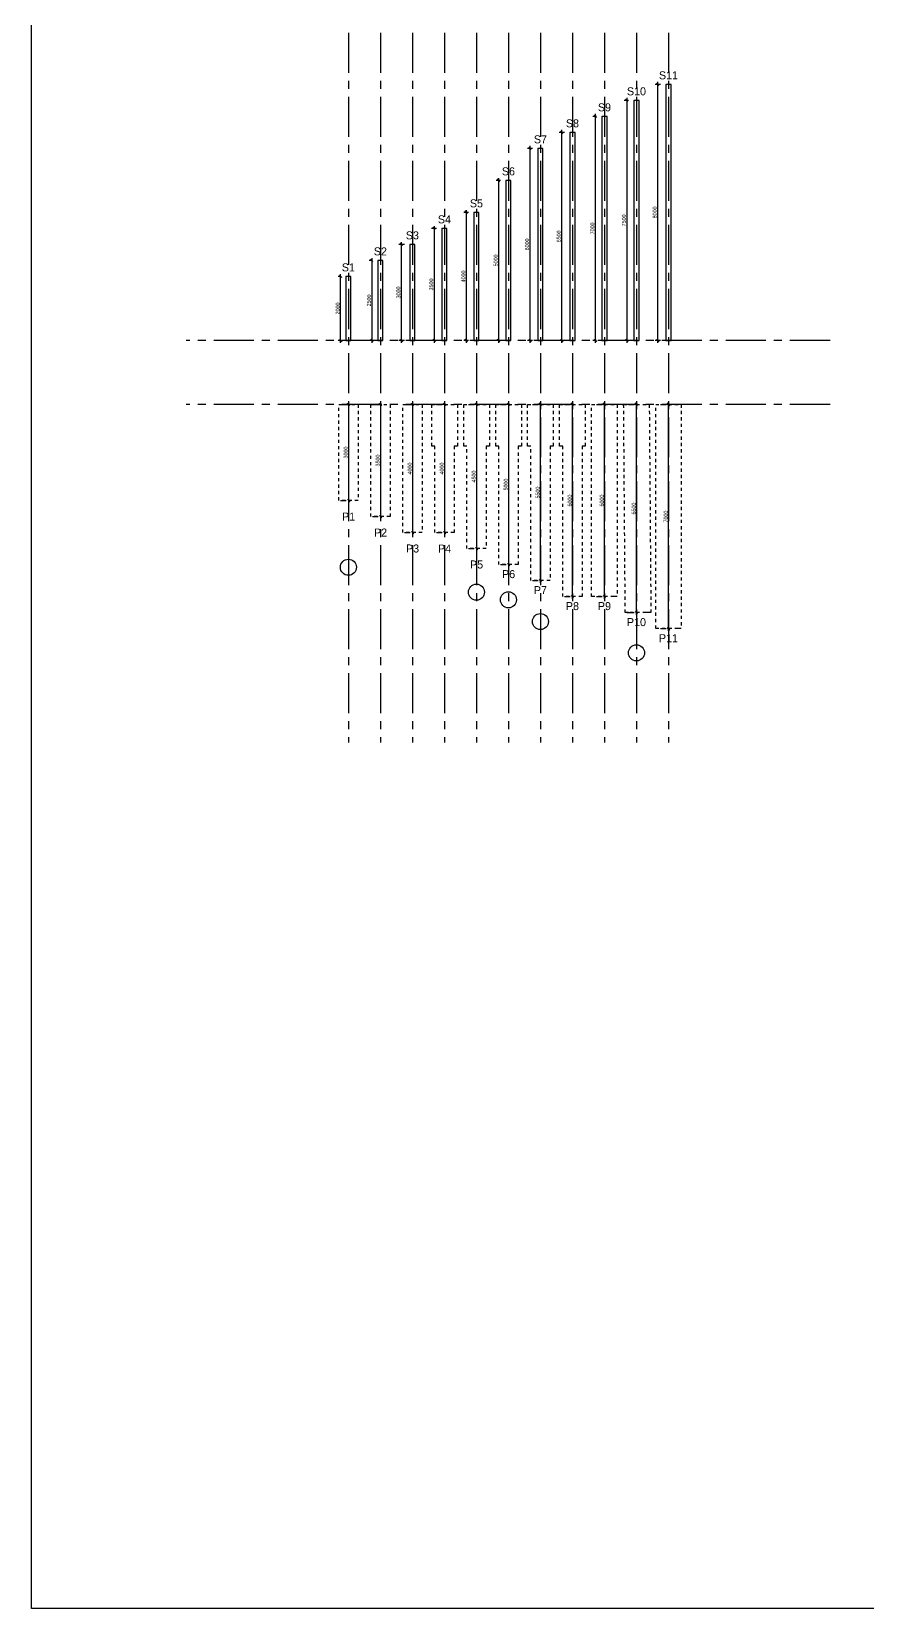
# Model space of a CAD drawing. Header units: metres. Extents: x -21 to 591, y -28 to 288.
# Drawn here: x 219.72 to 245.84, y 190.94 to 240.2 of the extents above; entities that cross this region are included whole.
import ezdxf

# ---------------------------------------------------------------- set-up
doc = ezdxf.new("R2010")
doc.units = ezdxf.units.M
doc.linetypes.add('CENTER', pattern=[2, 1.25, -0.25, 0.25, -0.25])
doc.linetypes.add('DASHED', pattern=[0.75, 0.5, -0.25])
for name, color, linetype in [('m_pale', 1, 'Continuous'), ('m_slupy', 7, 'Continuous'), ('m_wymiary', 1, 'Continuous'), ('m_zestwienie', 1, 'Continuous')]:
    doc.layers.add(name, color=color, linetype=linetype)
doc.styles.add('CDMSTYLE', font='CDMSIMPL', dxfattribs={"width": 0.8, "bigfont": 'CDMBIGPL'})
doc.dimstyles.new('CDM-ME50MM', dxfattribs={"dimscale": 0.05, "dimtxt": 2.5, "dimasz": 1.5, "dimexe": 1.5, "dimexo": 5, "dimgap": 0.5, "dimtad": 1, "dimdec": 0, "dimlfac": 1000, "dimrnd": 1, "dimzin": 9, "dimtxsty": 'CDMSTYLE', "dimblk": 'OBLIQUE', "dimcen": 2.5, "dimdle": 1.5, "dimclrd": 9, "dimclre": 9, "dimadec": 1, "dimazin": 2, "dimtfac": 1, "dimtdec": 1, "dimtix": 1, "dimtmove": 2, "dimatfit": 3, "dimldrblk": 'DOT', "dimfxl": 1, "dimtvp": 1, "dimtolj": 1, "dimtzin": 0, "dimlwd": 25, "dimlwe": 25, "dimarcsym": 0})

# ---------------------------------------------------------------- blocks, each defined once
blk = doc.blocks.new('P1')
at = {"layer": 'm_pale', "color": 1, "linetype": 'DASHED', "ltscale": 0.005}
blk.add_lwpolyline([(-0.3, 0), (0.3, 0), (0.3, -3), (-0.3, -3)], close=True, dxfattribs=at)
at = {"layer": 'm_pale', "insert": (0, -3.5), "char_height": 0.25, "width": 0.54093, "attachment_point": 5}
blk.add_mtext('P1', dxfattribs=at)
blk = doc.blocks.new('P2')
at = {"layer": 'm_pale', "color": 1, "linetype": 'DASHED', "ltscale": 0.005}
blk.add_lwpolyline([(-0.3, 0), (0.3, 0), (0.3, -3.5), (-0.3, -3.5)], close=True, dxfattribs=at)
at = {"layer": 'm_pale', "insert": (0, -4), "char_height": 0.25, "width": 0.54093, "attachment_point": 5}
blk.add_mtext('P2', dxfattribs=at)
blk = doc.blocks.new('P3')
at = {"layer": 'm_pale', "color": 1, "linetype": 'DASHED', "ltscale": 0.005}
blk.add_lwpolyline([(-0.3, 0), (0.3, 0), (0.3, -4), (-0.3, -4)], close=True, dxfattribs=at)
at = {"layer": 'm_pale', "insert": (0, -4.5), "char_height": 0.25, "width": 0.54093, "attachment_point": 5}
blk.add_mtext('P3', dxfattribs=at)
blk = doc.blocks.new('P4')
at = {"layer": 'm_pale', "color": 1, "linetype": 'DASHED', "ltscale": 0.005}
blk.add_lwpolyline([(0.4, -1.3), (0.3, -1.3), (0.3, -4), (-0.3, -4), (-0.3, -1.3), (-0.4, -1.3), (-0.4, 0), (0.4, 0)], close=True, dxfattribs=at)
at = {"layer": 'm_pale', "insert": (0, -4.5), "char_height": 0.25, "width": 0.54093, "attachment_point": 5}
blk.add_mtext('P4', dxfattribs=at)
blk = doc.blocks.new('P5')
at = {"layer": 'm_pale', "color": 1, "linetype": 'DASHED', "ltscale": 0.005}
blk.add_lwpolyline([(0.4, -1.3), (0.3, -1.3), (0.3, -4.5), (-0.3, -4.5), (-0.3, -1.3), (-0.4, -1.3), (-0.4, 0), (0.4, 0)], close=True, dxfattribs=at)
at = {"layer": 'm_pale', "insert": (0, -5), "char_height": 0.25, "width": 0.54093, "attachment_point": 5}
blk.add_mtext('P5', dxfattribs=at)
blk = doc.blocks.new('P6')
at = {"layer": 'm_pale', "color": 1, "linetype": 'DASHED', "ltscale": 0.005}
blk.add_lwpolyline([(0.4, -1.3), (0.3, -1.3), (0.3, -5), (-0.3, -5), (-0.3, -1.3), (-0.4, -1.3), (-0.4, 0), (0.4, 0)], close=True, dxfattribs=at)
at = {"layer": 'm_pale', "insert": (0, -5.3), "char_height": 0.25, "width": 0.54093, "attachment_point": 5}
blk.add_mtext('P6', dxfattribs=at)
blk = doc.blocks.new('_OBLIQUE')
at = {"color": 0, "linetype": 'ByBlock'}
blk.add_line((-0.5, -0.5), (0.5, 0.5), dxfattribs=at)
blk = doc.blocks.new('*D195')
at = {"color": 9, "linetype": 'Continuous', "lineweight": 25, "transparency": 16777216}
for p, q in [((229.625, 228.626), (229.625, 225.476)), ((229.375, 228.551), (229.55, 228.551)), ((229.375, 225.551), (229.55, 225.551))]:
    blk.add_line(p, q, dxfattribs=at)
at = {"layer": 'Defpoints', "color": 0, "linetype": 'Continuous', "lineweight": 25, "transparency": 16777216}
for p in [(229.625, 228.551), (229.625, 225.551), (229.625, 225.551)]:
    blk.add_point(p, dxfattribs=at)
at = {"color": 9, "linetype": 'Continuous', "lineweight": 25, "transparency": 16777216, "xscale": 0.07500000000000001, "yscale": 0.07500000000000001, "zscale": 0.07500000000000001}
for p, rotation in [((229.625, 228.551), 90), ((229.625, 225.551), 270)]:
    blk.add_blockref('_OBLIQUE', p, dxfattribs=dict(at, rotation=rotation))
at = {"color": 0, "linetype": 'Continuous', "lineweight": 25, "transparency": 16777216, "insert": (229.538, 227.051), "char_height": 0.125, "attachment_point": 5, "rotation": 90, "style": 'CDMSTYLE'}
blk.add_mtext('\\A1;3000', dxfattribs=at)
blk = doc.blocks.new('_DOT')
at = {"color": 0, "linetype": 'ByBlock'}
blk.add_line((-0.5, 0), (-1, 0), dxfattribs=at)
at = {"color": 0, "linetype": 'ByBlock', "const_width": 0.5}
blk.add_lwpolyline([(-0.25, 0, 1), (0.25, 0, 1)], format="xyb", close=True, dxfattribs=at)
blk = doc.blocks.new('*D196')
at = {"color": 9, "linetype": 'Continuous', "lineweight": 25, "transparency": 16777216}
for p, q in [((230.625, 228.626), (230.625, 224.976)), ((230.375, 228.551), (230.55, 228.551)), ((230.375, 225.051), (230.55, 225.051))]:
    blk.add_line(p, q, dxfattribs=at)
at = {"layer": 'Defpoints', "color": 0, "linetype": 'Continuous', "lineweight": 25, "transparency": 16777216}
for p in [(230.625, 228.551), (230.625, 225.051), (230.625, 225.051)]:
    blk.add_point(p, dxfattribs=at)
at = {"color": 9, "linetype": 'Continuous', "lineweight": 25, "transparency": 16777216, "xscale": 0.07500000000000001, "yscale": 0.07500000000000001, "zscale": 0.07500000000000001}
for p, rotation in [((230.625, 228.551), 90), ((230.625, 225.051), 270)]:
    blk.add_blockref('_OBLIQUE', p, dxfattribs=dict(at, rotation=rotation))
at = {"color": 0, "linetype": 'Continuous', "lineweight": 25, "transparency": 16777216, "insert": (230.538, 226.801), "char_height": 0.125, "attachment_point": 5, "rotation": 90, "style": 'CDMSTYLE'}
blk.add_mtext('\\A1;3500', dxfattribs=at)
blk = doc.blocks.new('*D197')
at = {"color": 9, "linetype": 'Continuous', "lineweight": 25, "transparency": 16777216}
for p, q in [((231.625, 228.626), (231.625, 224.476)), ((231.375, 228.551), (231.55, 228.551)), ((231.375, 224.551), (231.55, 224.551))]:
    blk.add_line(p, q, dxfattribs=at)
at = {"layer": 'Defpoints', "color": 0, "linetype": 'Continuous', "lineweight": 25, "transparency": 16777216}
for p in [(231.625, 228.551), (231.625, 224.551), (231.625, 224.551)]:
    blk.add_point(p, dxfattribs=at)
at = {"color": 9, "linetype": 'Continuous', "lineweight": 25, "transparency": 16777216, "xscale": 0.07500000000000001, "yscale": 0.07500000000000001, "zscale": 0.07500000000000001}
for p, rotation in [((231.625, 228.551), 90), ((231.625, 224.551), 270)]:
    blk.add_blockref('_OBLIQUE', p, dxfattribs=dict(at, rotation=rotation))
at = {"color": 0, "linetype": 'Continuous', "lineweight": 25, "transparency": 16777216, "insert": (231.538, 226.551), "char_height": 0.125, "attachment_point": 5, "rotation": 90, "style": 'CDMSTYLE'}
blk.add_mtext('\\A1;4000', dxfattribs=at)
blk = doc.blocks.new('*D198')
at = {"color": 9, "linetype": 'Continuous', "lineweight": 25, "transparency": 16777216}
for p, q in [((232.625, 228.626), (232.625, 224.476)), ((232.375, 228.551), (232.55, 228.551)), ((232.375, 224.551), (232.55, 224.551))]:
    blk.add_line(p, q, dxfattribs=at)
at = {"layer": 'Defpoints', "color": 0, "linetype": 'Continuous', "lineweight": 25, "transparency": 16777216}
for p in [(232.625, 228.551), (232.625, 224.551), (232.625, 224.551)]:
    blk.add_point(p, dxfattribs=at)
at = {"color": 9, "linetype": 'Continuous', "lineweight": 25, "transparency": 16777216, "xscale": 0.07500000000000001, "yscale": 0.07500000000000001, "zscale": 0.07500000000000001}
for p, rotation in [((232.625, 228.551), 90), ((232.625, 224.551), 270)]:
    blk.add_blockref('_OBLIQUE', p, dxfattribs=dict(at, rotation=rotation))
at = {"color": 0, "linetype": 'Continuous', "lineweight": 25, "transparency": 16777216, "insert": (232.538, 226.551), "char_height": 0.125, "attachment_point": 5, "rotation": 90, "style": 'CDMSTYLE'}
blk.add_mtext('\\A1;4000', dxfattribs=at)
blk = doc.blocks.new('*D199')
at = {"color": 9, "linetype": 'Continuous', "lineweight": 25, "transparency": 16777216}
for p, q in [((233.625, 228.626), (233.625, 223.976)), ((233.375, 228.551), (233.55, 228.551)), ((233.375, 224.051), (233.55, 224.051))]:
    blk.add_line(p, q, dxfattribs=at)
at = {"layer": 'Defpoints', "color": 0, "linetype": 'Continuous', "lineweight": 25, "transparency": 16777216}
for p in [(233.625, 228.551), (233.625, 224.051), (233.625, 224.051)]:
    blk.add_point(p, dxfattribs=at)
at = {"color": 9, "linetype": 'Continuous', "lineweight": 25, "transparency": 16777216, "xscale": 0.07500000000000001, "yscale": 0.07500000000000001, "zscale": 0.07500000000000001}
for p, rotation in [((233.625, 228.551), 90), ((233.625, 224.051), 270)]:
    blk.add_blockref('_OBLIQUE', p, dxfattribs=dict(at, rotation=rotation))
at = {"color": 0, "linetype": 'Continuous', "lineweight": 25, "transparency": 16777216, "insert": (233.538, 226.301), "char_height": 0.125, "attachment_point": 5, "rotation": 90, "style": 'CDMSTYLE'}
blk.add_mtext('\\A1;4500', dxfattribs=at)
blk = doc.blocks.new('*D200')
at = {"color": 9, "linetype": 'Continuous', "lineweight": 25, "transparency": 16777216}
for p, q in [((234.625, 228.626), (234.625, 223.476)), ((234.375, 228.551), (234.55, 228.551)), ((234.375, 223.551), (234.55, 223.551))]:
    blk.add_line(p, q, dxfattribs=at)
at = {"layer": 'Defpoints', "color": 0, "linetype": 'Continuous', "lineweight": 25, "transparency": 16777216}
for p in [(234.625, 228.551), (234.625, 223.551), (234.625, 223.551)]:
    blk.add_point(p, dxfattribs=at)
at = {"color": 9, "linetype": 'Continuous', "lineweight": 25, "transparency": 16777216, "xscale": 0.07500000000000001, "yscale": 0.07500000000000001, "zscale": 0.07500000000000001}
for p, rotation in [((234.625, 228.551), 90), ((234.625, 223.551), 270)]:
    blk.add_blockref('_OBLIQUE', p, dxfattribs=dict(at, rotation=rotation))
at = {"color": 0, "linetype": 'Continuous', "lineweight": 25, "transparency": 16777216, "insert": (234.538, 226.051), "char_height": 0.125, "attachment_point": 5, "rotation": 90, "style": 'CDMSTYLE'}
blk.add_mtext('\\A1;5000', dxfattribs=at)
blk = doc.blocks.new('S1')
at = {"layer": 'm_slupy'}
blk.add_lwpolyline([(-0.08, 0), (0.08, 0), (0.08, 2), (-0.08, 2)], close=True, dxfattribs=at)
at = {"layer": 'm_slupy', "insert": (0, 2.281), "char_height": 0.25, "width": 0.43691, "attachment_point": 5}
blk.add_mtext('S1', dxfattribs=at)
blk = doc.blocks.new('*D201')
at = {"layer": 'Defpoints', "color": 0, "linetype": 'Continuous', "lineweight": 25, "transparency": 16777216}
for p in [(229.375, 232.551), (229.625, 232.551), (229.625, 230.551)]:
    blk.add_point(p, dxfattribs=at)
at = {"layer": 'm_wymiary', "color": 9, "linetype": 'Continuous', "lineweight": 25, "transparency": 16777216}
for p, q in [((229.375, 232.551), (229.3, 232.551)), ((229.375, 230.476), (229.375, 232.626)), ((229.375, 230.551), (229.3, 230.551))]:
    blk.add_line(p, q, dxfattribs=at)
at = {"layer": 'm_wymiary', "color": 9, "linetype": 'Continuous', "lineweight": 25, "transparency": 16777216, "xscale": 0.07500000000000001, "yscale": 0.07500000000000001, "zscale": 0.07500000000000001}
for p, rotation in [((229.375, 232.551), 90), ((229.375, 230.551), 270)]:
    blk.add_blockref('_OBLIQUE', p, dxfattribs=dict(at, rotation=rotation))
at = {"layer": 'm_wymiary', "color": 0, "linetype": 'Continuous', "lineweight": 25, "transparency": 16777216, "insert": (229.287, 231.551), "char_height": 0.125, "attachment_point": 5, "rotation": 90, "style": 'CDMSTYLE'}
blk.add_mtext('\\A1;2000', dxfattribs=at)
blk = doc.blocks.new('S2')
at = {"layer": 'm_slupy'}
blk.add_lwpolyline([(-0.08, 0), (0.08, 0), (0.08, 2.5), (-0.08, 2.5)], close=True, dxfattribs=at)
at = {"layer": 'm_slupy', "insert": (0, 2.781), "char_height": 0.25, "width": 0.43691, "attachment_point": 5}
blk.add_mtext('S2', dxfattribs=at)
blk = doc.blocks.new('*D202')
at = {"layer": 'Defpoints', "color": 0, "linetype": 'Continuous', "lineweight": 25, "transparency": 16777216}
for p in [(230.62, 233.051), (230.349, 230.551), (230.62, 230.551)]:
    blk.add_point(p, dxfattribs=at)
at = {"layer": 'm_wymiary', "color": 9, "linetype": 'Continuous', "lineweight": 25, "transparency": 16777216}
for p, q in [((230.37, 233.051), (230.274, 233.051)), ((230.349, 233.126), (230.349, 230.476)), ((230.37, 230.551), (230.274, 230.551))]:
    blk.add_line(p, q, dxfattribs=at)
at = {"layer": 'm_wymiary', "color": 9, "linetype": 'Continuous', "lineweight": 25, "transparency": 16777216, "xscale": 0.07500000000000001, "yscale": 0.07500000000000001, "zscale": 0.07500000000000001}
for p, rotation in [((230.349, 233.051), 90), ((230.349, 230.551), 270)]:
    blk.add_blockref('_OBLIQUE', p, dxfattribs=dict(at, rotation=rotation))
at = {"layer": 'm_wymiary', "color": 0, "linetype": 'Continuous', "lineweight": 25, "transparency": 16777216, "insert": (230.261, 231.801), "char_height": 0.125, "attachment_point": 5, "rotation": 90, "style": 'CDMSTYLE'}
blk.add_mtext('\\A1;2500', dxfattribs=at)
blk = doc.blocks.new('S3')
at = {"layer": 'm_slupy'}
blk.add_lwpolyline([(-0.08, 0), (0.08, 0), (0.08, 3), (-0.08, 3)], close=True, dxfattribs=at)
at = {"layer": 'm_slupy', "insert": (0, 3.281), "char_height": 0.25, "width": 0.43691, "attachment_point": 5}
blk.add_mtext('S3', dxfattribs=at)
blk = doc.blocks.new('*D203')
at = {"layer": 'Defpoints', "color": 0, "linetype": 'Continuous', "lineweight": 25, "transparency": 16777216}
for p in [(231.62, 233.551), (231.273, 230.551), (231.62, 230.551)]:
    blk.add_point(p, dxfattribs=at)
at = {"layer": 'm_wymiary', "color": 9, "linetype": 'Continuous', "lineweight": 25, "transparency": 16777216}
for p, q in [((231.37, 233.551), (231.198, 233.551)), ((231.273, 233.626), (231.273, 230.476)), ((231.37, 230.551), (231.198, 230.551))]:
    blk.add_line(p, q, dxfattribs=at)
at = {"layer": 'm_wymiary', "color": 9, "linetype": 'Continuous', "lineweight": 25, "transparency": 16777216, "xscale": 0.07500000000000001, "yscale": 0.07500000000000001, "zscale": 0.07500000000000001}
for p, rotation in [((231.273, 233.551), 90), ((231.273, 230.551), 270)]:
    blk.add_blockref('_OBLIQUE', p, dxfattribs=dict(at, rotation=rotation))
at = {"layer": 'm_wymiary', "color": 0, "linetype": 'Continuous', "lineweight": 25, "transparency": 16777216, "insert": (231.185, 232.051), "char_height": 0.125, "attachment_point": 5, "rotation": 90, "style": 'CDMSTYLE'}
blk.add_mtext('\\A1;3000', dxfattribs=at)
blk = doc.blocks.new('S4')
at = {"layer": 'm_slupy'}
blk.add_lwpolyline([(-0.08, 0), (0.08, 0), (0.08, 3.5), (-0.08, 3.5)], close=True, dxfattribs=at)
at = {"layer": 'm_slupy', "insert": (0, 3.781), "char_height": 0.25, "width": 0.43691, "attachment_point": 5}
blk.add_mtext('S4', dxfattribs=at)
blk = doc.blocks.new('*D205')
at = {"layer": 'Defpoints', "color": 0, "linetype": 'Continuous', "lineweight": 25, "transparency": 16777216}
for p in [(232.62, 234.051), (232.295, 230.551), (232.62, 230.551)]:
    blk.add_point(p, dxfattribs=at)
at = {"layer": 'm_wymiary', "color": 9, "linetype": 'Continuous', "lineweight": 25, "transparency": 16777216}
for p, q in [((232.37, 234.051), (232.22, 234.051)), ((232.295, 234.126), (232.295, 230.476)), ((232.37, 230.551), (232.22, 230.551))]:
    blk.add_line(p, q, dxfattribs=at)
at = {"layer": 'm_wymiary', "color": 9, "linetype": 'Continuous', "lineweight": 25, "transparency": 16777216, "xscale": 0.07500000000000001, "yscale": 0.07500000000000001, "zscale": 0.07500000000000001}
for p, rotation in [((232.295, 234.051), 90), ((232.295, 230.551), 270)]:
    blk.add_blockref('_OBLIQUE', p, dxfattribs=dict(at, rotation=rotation))
at = {"layer": 'm_wymiary', "color": 0, "linetype": 'Continuous', "lineweight": 25, "transparency": 16777216, "insert": (232.208, 232.301), "char_height": 0.125, "attachment_point": 5, "rotation": 90, "style": 'CDMSTYLE'}
blk.add_mtext('\\A1;3500', dxfattribs=at)
blk = doc.blocks.new('S5')
at = {"layer": 'm_slupy'}
blk.add_lwpolyline([(-0.08, 0), (0.08, 0), (0.08, 4), (-0.08, 4)], close=True, dxfattribs=at)
at = {"layer": 'm_slupy', "insert": (0, 4.281), "char_height": 0.25, "width": 0.43691, "attachment_point": 5}
blk.add_mtext('S5', dxfattribs=at)
blk = doc.blocks.new('*D206')
at = {"layer": 'Defpoints', "color": 0, "linetype": 'Continuous', "lineweight": 25, "transparency": 16777216}
for p in [(233.62, 234.551), (233.3, 230.551), (233.62, 230.551)]:
    blk.add_point(p, dxfattribs=at)
at = {"layer": 'm_wymiary', "color": 9, "linetype": 'Continuous', "lineweight": 25, "transparency": 16777216}
for p, q in [((233.37, 234.551), (233.225, 234.551)), ((233.3, 234.626), (233.3, 230.476)), ((233.37, 230.551), (233.225, 230.551))]:
    blk.add_line(p, q, dxfattribs=at)
at = {"layer": 'm_wymiary', "color": 9, "linetype": 'Continuous', "lineweight": 25, "transparency": 16777216, "xscale": 0.07500000000000001, "yscale": 0.07500000000000001, "zscale": 0.07500000000000001}
for p, rotation in [((233.3, 234.551), 90), ((233.3, 230.551), 270)]:
    blk.add_blockref('_OBLIQUE', p, dxfattribs=dict(at, rotation=rotation))
at = {"layer": 'm_wymiary', "color": 0, "linetype": 'Continuous', "lineweight": 25, "transparency": 16777216, "insert": (233.213, 232.551), "char_height": 0.125, "attachment_point": 5, "rotation": 90, "style": 'CDMSTYLE'}
blk.add_mtext('\\A1;4000', dxfattribs=at)
blk = doc.blocks.new('*D209')
at = {"layer": 'Defpoints', "color": 0, "linetype": 'Continuous', "lineweight": 25, "transparency": 16777216}
for p in [(234.62, 235.551), (234.309, 230.551), (234.62, 230.551)]:
    blk.add_point(p, dxfattribs=at)
at = {"layer": 'm_wymiary', "color": 9, "linetype": 'Continuous', "lineweight": 25, "transparency": 16777216}
for p, q in [((234.37, 235.551), (234.234, 235.551)), ((234.309, 235.626), (234.309, 230.476)), ((234.37, 230.551), (234.234, 230.551))]:
    blk.add_line(p, q, dxfattribs=at)
at = {"layer": 'm_wymiary', "color": 9, "linetype": 'Continuous', "lineweight": 25, "transparency": 16777216, "xscale": 0.07500000000000001, "yscale": 0.07500000000000001, "zscale": 0.07500000000000001}
for p, rotation in [((234.309, 235.551), 90), ((234.309, 230.551), 270)]:
    blk.add_blockref('_OBLIQUE', p, dxfattribs=dict(at, rotation=rotation))
at = {"layer": 'm_wymiary', "color": 0, "linetype": 'Continuous', "lineweight": 25, "transparency": 16777216, "insert": (234.221, 233.051), "char_height": 0.125, "attachment_point": 5, "rotation": 90, "style": 'CDMSTYLE'}
blk.add_mtext('\\A1;5000', dxfattribs=at)
blk = doc.blocks.new('*D210')
at = {"layer": 'Defpoints', "color": 0, "linetype": 'Continuous', "lineweight": 25, "transparency": 16777216}
for p in [(235.62, 236.551), (235.29, 230.551), (235.62, 230.551)]:
    blk.add_point(p, dxfattribs=at)
at = {"layer": 'm_wymiary', "color": 9, "linetype": 'Continuous', "lineweight": 25, "transparency": 16777216}
for p, q in [((235.37, 236.551), (235.215, 236.551)), ((235.29, 236.626), (235.29, 230.476)), ((235.37, 230.551), (235.215, 230.551))]:
    blk.add_line(p, q, dxfattribs=at)
at = {"layer": 'm_wymiary', "color": 9, "linetype": 'Continuous', "lineweight": 25, "transparency": 16777216, "xscale": 0.07500000000000001, "yscale": 0.07500000000000001, "zscale": 0.07500000000000001}
for p, rotation in [((235.29, 236.551), 90), ((235.29, 230.551), 270)]:
    blk.add_blockref('_OBLIQUE', p, dxfattribs=dict(at, rotation=rotation))
at = {"layer": 'm_wymiary', "color": 0, "linetype": 'Continuous', "lineweight": 25, "transparency": 16777216, "insert": (235.202, 233.551), "char_height": 0.125, "attachment_point": 5, "rotation": 90, "style": 'CDMSTYLE'}
blk.add_mtext('\\A1;6000', dxfattribs=at)
blk = doc.blocks.new('*D211')
at = {"layer": 'Defpoints', "color": 0, "linetype": 'Continuous', "lineweight": 25, "transparency": 16777216}
for p in [(236.62, 237.051), (236.282, 230.551), (236.62, 230.551)]:
    blk.add_point(p, dxfattribs=at)
at = {"layer": 'm_wymiary', "color": 9, "linetype": 'Continuous', "lineweight": 25, "transparency": 16777216}
for p, q in [((236.37, 237.051), (236.207, 237.051)), ((236.282, 237.126), (236.282, 230.476)), ((236.37, 230.551), (236.207, 230.551))]:
    blk.add_line(p, q, dxfattribs=at)
at = {"layer": 'm_wymiary', "color": 9, "linetype": 'Continuous', "lineweight": 25, "transparency": 16777216, "xscale": 0.07500000000000001, "yscale": 0.07500000000000001, "zscale": 0.07500000000000001}
for p, rotation in [((236.282, 237.051), 90), ((236.282, 230.551), 270)]:
    blk.add_blockref('_OBLIQUE', p, dxfattribs=dict(at, rotation=rotation))
at = {"layer": 'm_wymiary', "color": 0, "linetype": 'Continuous', "lineweight": 25, "transparency": 16777216, "insert": (236.194, 233.801), "char_height": 0.125, "attachment_point": 5, "rotation": 90, "style": 'CDMSTYLE'}
blk.add_mtext('\\A1;6500', dxfattribs=at)
blk = doc.blocks.new('*D212')
at = {"layer": 'Defpoints', "color": 0, "linetype": 'Continuous', "lineweight": 25, "transparency": 16777216}
for p in [(237.62, 237.551), (237.332, 230.551), (237.62, 230.551)]:
    blk.add_point(p, dxfattribs=at)
at = {"layer": 'm_wymiary', "color": 9, "linetype": 'Continuous', "lineweight": 25, "transparency": 16777216}
for p, q in [((237.37, 237.551), (237.257, 237.551)), ((237.332, 237.626), (237.332, 230.476)), ((237.37, 230.551), (237.257, 230.551))]:
    blk.add_line(p, q, dxfattribs=at)
at = {"layer": 'm_wymiary', "color": 9, "linetype": 'Continuous', "lineweight": 25, "transparency": 16777216, "xscale": 0.07500000000000001, "yscale": 0.07500000000000001, "zscale": 0.07500000000000001}
for p, rotation in [((237.332, 237.551), 90), ((237.332, 230.551), 270)]:
    blk.add_blockref('_OBLIQUE', p, dxfattribs=dict(at, rotation=rotation))
at = {"layer": 'm_wymiary', "color": 0, "linetype": 'Continuous', "lineweight": 25, "transparency": 16777216, "insert": (237.244, 234.051), "char_height": 0.125, "attachment_point": 5, "rotation": 90, "style": 'CDMSTYLE'}
blk.add_mtext('\\A1;7000', dxfattribs=at)
blk = doc.blocks.new('*D213')
at = {"layer": 'Defpoints', "color": 0, "linetype": 'Continuous', "lineweight": 25, "transparency": 16777216}
for p in [(238.62, 238.051), (238.314, 230.551), (238.62, 230.551)]:
    blk.add_point(p, dxfattribs=at)
at = {"layer": 'm_wymiary', "color": 9, "linetype": 'Continuous', "lineweight": 25, "transparency": 16777216}
for p, q in [((238.37, 238.051), (238.239, 238.051)), ((238.314, 238.126), (238.314, 230.476)), ((238.37, 230.551), (238.239, 230.551))]:
    blk.add_line(p, q, dxfattribs=at)
at = {"layer": 'm_wymiary', "color": 9, "linetype": 'Continuous', "lineweight": 25, "transparency": 16777216, "xscale": 0.07500000000000001, "yscale": 0.07500000000000001, "zscale": 0.07500000000000001}
for p, rotation in [((238.314, 238.051), 90), ((238.314, 230.551), 270)]:
    blk.add_blockref('_OBLIQUE', p, dxfattribs=dict(at, rotation=rotation))
at = {"layer": 'm_wymiary', "color": 0, "linetype": 'Continuous', "lineweight": 25, "transparency": 16777216, "insert": (238.227, 234.301), "char_height": 0.125, "attachment_point": 5, "rotation": 90, "style": 'CDMSTYLE'}
blk.add_mtext('\\A1;7500', dxfattribs=at)
blk = doc.blocks.new('*D214')
at = {"layer": 'Defpoints', "color": 0, "linetype": 'Continuous', "lineweight": 25, "transparency": 16777216}
for p in [(239.62, 238.551), (239.28, 230.551), (239.62, 230.551)]:
    blk.add_point(p, dxfattribs=at)
at = {"layer": 'm_wymiary', "color": 9, "linetype": 'Continuous', "lineweight": 25, "transparency": 16777216}
for p, q in [((239.37, 238.551), (239.205, 238.551)), ((239.28, 238.626), (239.28, 230.476)), ((239.37, 230.551), (239.205, 230.551))]:
    blk.add_line(p, q, dxfattribs=at)
at = {"layer": 'm_wymiary', "color": 9, "linetype": 'Continuous', "lineweight": 25, "transparency": 16777216, "xscale": 0.07500000000000001, "yscale": 0.07500000000000001, "zscale": 0.07500000000000001}
for p, rotation in [((239.28, 238.551), 90), ((239.28, 230.551), 270)]:
    blk.add_blockref('_OBLIQUE', p, dxfattribs=dict(at, rotation=rotation))
at = {"layer": 'm_wymiary', "color": 0, "linetype": 'Continuous', "lineweight": 25, "transparency": 16777216, "insert": (239.192, 234.551), "char_height": 0.125, "attachment_point": 5, "rotation": 90, "style": 'CDMSTYLE'}
blk.add_mtext('\\A1;8000', dxfattribs=at)
blk = doc.blocks.new('S6')
at = {"layer": 'm_slupy'}
blk.add_lwpolyline([(-0.08, 0), (0.08, 0), (0.08, 5), (-0.08, 5)], close=True, dxfattribs=at)
at = {"layer": 'm_slupy', "insert": (0, 5.281), "char_height": 0.25, "width": 0.43691, "attachment_point": 5}
blk.add_mtext('S6', dxfattribs=at)
blk = doc.blocks.new('S7')
at = {"layer": 'm_slupy'}
blk.add_lwpolyline([(-0.08, 0), (0.08, 0), (0.08, 6), (-0.08, 6)], close=True, dxfattribs=at)
at = {"layer": 'm_slupy', "insert": (0, 6.281), "char_height": 0.25, "width": 0.43691, "attachment_point": 5}
blk.add_mtext('S7', dxfattribs=at)
blk = doc.blocks.new('S8')
at = {"layer": 'm_slupy'}
blk.add_lwpolyline([(-0.08, 0), (0.08, 0), (0.08, 6.5), (-0.08, 6.5)], close=True, dxfattribs=at)
at = {"layer": 'm_slupy', "insert": (0, 6.781), "char_height": 0.25, "width": 0.43691, "attachment_point": 5}
blk.add_mtext('S8', dxfattribs=at)
blk = doc.blocks.new('S9')
at = {"layer": 'm_slupy'}
blk.add_lwpolyline([(-0.08, 0), (0.08, 0), (0.08, 7), (-0.08, 7)], close=True, dxfattribs=at)
at = {"layer": 'm_slupy', "insert": (0, 7.281), "char_height": 0.25, "width": 0.43691, "attachment_point": 5}
blk.add_mtext('S9', dxfattribs=at)
blk = doc.blocks.new('S10')
at = {"layer": 'm_slupy'}
blk.add_lwpolyline([(-0.08, 0), (0.08, 0), (0.08, 7.5), (-0.08, 7.5)], close=True, dxfattribs=at)
at = {"layer": 'm_slupy', "insert": (0, 7.781), "char_height": 0.25, "width": 0.43691, "attachment_point": 5}
blk.add_mtext('S10', dxfattribs=at)
blk = doc.blocks.new('S11')
at = {"layer": 'm_slupy'}
blk.add_lwpolyline([(-0.08, 0), (0.08, 0), (0.08, 8), (-0.08, 8)], close=True, dxfattribs=at)
at = {"layer": 'm_slupy', "insert": (0, 8.281), "char_height": 0.25, "width": 0.43691, "attachment_point": 5}
blk.add_mtext('S11', dxfattribs=at)
blk = doc.blocks.new('*D230')
at = {"layer": 'Defpoints', "color": 0, "linetype": 'Continuous', "lineweight": 25, "transparency": 16777216}
for p in [(236.62, 228.551), (236.62, 228.551), (236.62, 222.551)]:
    blk.add_point(p, dxfattribs=at)
at = {"layer": 'm_zestwienie', "color": 9, "linetype": 'Continuous', "lineweight": 25, "transparency": 16777216}
for p, q in [((236.62, 222.476), (236.62, 228.626)), ((236.37, 228.551), (236.545, 228.551)), ((236.37, 222.551), (236.545, 222.551))]:
    blk.add_line(p, q, dxfattribs=at)
at = {"layer": 'm_zestwienie', "color": 9, "linetype": 'Continuous', "lineweight": 25, "transparency": 16777216, "xscale": 0.07500000000000001, "yscale": 0.07500000000000001, "zscale": 0.07500000000000001}
for p, rotation in [((236.62, 228.551), 90), ((236.62, 222.551), 270)]:
    blk.add_blockref('_OBLIQUE', p, dxfattribs=dict(at, rotation=rotation))
at = {"layer": 'm_zestwienie', "color": 0, "linetype": 'Continuous', "lineweight": 25, "transparency": 16777216, "insert": (236.533, 225.551), "char_height": 0.125, "attachment_point": 5, "rotation": 90, "style": 'CDMSTYLE'}
blk.add_mtext('\\A1;6000', dxfattribs=at)
blk = doc.blocks.new('*D231')
at = {"layer": 'Defpoints', "color": 0, "linetype": 'Continuous', "lineweight": 25, "transparency": 16777216}
for p in [(237.62, 228.551), (237.62, 228.551), (237.62, 222.551)]:
    blk.add_point(p, dxfattribs=at)
at = {"layer": 'm_zestwienie', "color": 9, "linetype": 'Continuous', "lineweight": 25, "transparency": 16777216}
for p, q in [((237.62, 222.476), (237.62, 228.626)), ((237.37, 228.551), (237.545, 228.551)), ((237.37, 222.551), (237.545, 222.551))]:
    blk.add_line(p, q, dxfattribs=at)
at = {"layer": 'm_zestwienie', "color": 9, "linetype": 'Continuous', "lineweight": 25, "transparency": 16777216, "xscale": 0.07500000000000001, "yscale": 0.07500000000000001, "zscale": 0.07500000000000001}
for p, rotation in [((237.62, 228.551), 90), ((237.62, 222.551), 270)]:
    blk.add_blockref('_OBLIQUE', p, dxfattribs=dict(at, rotation=rotation))
at = {"layer": 'm_zestwienie', "color": 0, "linetype": 'Continuous', "lineweight": 25, "transparency": 16777216, "insert": (237.533, 225.551), "char_height": 0.125, "attachment_point": 5, "rotation": 90, "style": 'CDMSTYLE'}
blk.add_mtext('\\A1;6000', dxfattribs=at)
blk = doc.blocks.new('*D232')
at = {"layer": 'Defpoints', "color": 0, "linetype": 'Continuous', "lineweight": 25, "transparency": 16777216}
for p in [(238.62, 228.551), (238.62, 228.551), (238.62, 222.051)]:
    blk.add_point(p, dxfattribs=at)
at = {"layer": 'm_zestwienie', "color": 9, "linetype": 'Continuous', "lineweight": 25, "transparency": 16777216}
for p, q in [((238.62, 221.976), (238.62, 228.626)), ((238.37, 228.551), (238.545, 228.551)), ((238.37, 222.051), (238.545, 222.051))]:
    blk.add_line(p, q, dxfattribs=at)
at = {"layer": 'm_zestwienie', "color": 9, "linetype": 'Continuous', "lineweight": 25, "transparency": 16777216, "xscale": 0.07500000000000001, "yscale": 0.07500000000000001, "zscale": 0.07500000000000001}
for p, rotation in [((238.62, 228.551), 90), ((238.62, 222.051), 270)]:
    blk.add_blockref('_OBLIQUE', p, dxfattribs=dict(at, rotation=rotation))
at = {"layer": 'm_zestwienie', "color": 0, "linetype": 'Continuous', "lineweight": 25, "transparency": 16777216, "insert": (238.533, 225.301), "char_height": 0.125, "attachment_point": 5, "rotation": 90, "style": 'CDMSTYLE'}
blk.add_mtext('\\A1;6500', dxfattribs=at)
blk = doc.blocks.new('*D233')
at = {"layer": 'Defpoints', "color": 0, "linetype": 'Continuous', "lineweight": 25, "transparency": 16777216}
for p in [(239.62, 228.551), (239.62, 228.551), (239.62, 221.551)]:
    blk.add_point(p, dxfattribs=at)
at = {"layer": 'm_zestwienie', "color": 9, "linetype": 'Continuous', "lineweight": 25, "transparency": 16777216}
for p, q in [((239.62, 221.476), (239.62, 228.626)), ((239.37, 228.551), (239.545, 228.551)), ((239.37, 221.551), (239.545, 221.551))]:
    blk.add_line(p, q, dxfattribs=at)
at = {"layer": 'm_zestwienie', "color": 9, "linetype": 'Continuous', "lineweight": 25, "transparency": 16777216, "xscale": 0.07500000000000001, "yscale": 0.07500000000000001, "zscale": 0.07500000000000001}
for p, rotation in [((239.62, 228.551), 90), ((239.62, 221.551), 270)]:
    blk.add_blockref('_OBLIQUE', p, dxfattribs=dict(at, rotation=rotation))
at = {"layer": 'm_zestwienie', "color": 0, "linetype": 'Continuous', "lineweight": 25, "transparency": 16777216, "insert": (239.533, 225.051), "char_height": 0.125, "attachment_point": 5, "rotation": 90, "style": 'CDMSTYLE'}
blk.add_mtext('\\A1;7000', dxfattribs=at)
blk = doc.blocks.new('*D234')
at = {"layer": 'Defpoints', "color": 0, "linetype": 'Continuous', "lineweight": 25, "transparency": 16777216}
for p in [(235.62, 228.551), (235.62, 228.551), (235.62, 223.051)]:
    blk.add_point(p, dxfattribs=at)
at = {"layer": 'm_zestwienie', "color": 9, "linetype": 'Continuous', "lineweight": 25, "transparency": 16777216}
for p, q in [((235.62, 222.976), (235.62, 228.626)), ((235.37, 228.551), (235.545, 228.551)), ((235.37, 223.051), (235.545, 223.051))]:
    blk.add_line(p, q, dxfattribs=at)
at = {"layer": 'm_zestwienie', "color": 9, "linetype": 'Continuous', "lineweight": 25, "transparency": 16777216, "xscale": 0.07500000000000001, "yscale": 0.07500000000000001, "zscale": 0.07500000000000001}
for p, rotation in [((235.62, 228.551), 90), ((235.62, 223.051), 270)]:
    blk.add_blockref('_OBLIQUE', p, dxfattribs=dict(at, rotation=rotation))
at = {"layer": 'm_zestwienie', "color": 0, "linetype": 'Continuous', "lineweight": 25, "transparency": 16777216, "insert": (235.533, 225.801), "char_height": 0.125, "attachment_point": 5, "rotation": 90, "style": 'CDMSTYLE'}
blk.add_mtext('\\A1;5500', dxfattribs=at)
blk = doc.blocks.new('P7')
at = {"layer": 'm_pale', "color": 1, "linetype": 'DASHED', "ltscale": 0.005}
blk.add_lwpolyline([(0.4, -1.3), (0.3, -1.3), (0.3, -5.5), (-0.3, -5.5), (-0.3, -1.3), (-0.4, -1.3), (-0.4, 0), (0.4, 0)], close=True, dxfattribs=at)
at = {"layer": 'm_pale', "insert": (0, -5.8), "char_height": 0.25, "width": 0.54093, "attachment_point": 5}
blk.add_mtext('P7', dxfattribs=at)
blk = doc.blocks.new('P10')
at = {"layer": 'm_pale', "color": 1, "linetype": 'DASHED', "ltscale": 0.005}
blk.add_lwpolyline([(0.45, -6.5), (0.35, -6.5), (0.3, -6.5), (-0.3, -6.5), (-0.25, -6.5), (-0.35, -6.5), (-0.4, 0), (0.4, 0)], close=True, dxfattribs=at)
at = {"layer": 'm_pale', "insert": (0, -6.8), "char_height": 0.25, "width": 0.54093, "attachment_point": 5}
blk.add_mtext('P10', dxfattribs=at)
blk = doc.blocks.new('P8')
at = {"layer": 'm_pale', "color": 1, "linetype": 'DASHED', "ltscale": 0.005}
blk.add_lwpolyline([(0.4, -1.3), (0.3, -1.3), (0.3, -6), (-0.3, -6), (-0.3, -1.3), (-0.4, -1.3), (-0.4, 0), (0.4, 0)], close=True, dxfattribs=at)
at = {"layer": 'm_pale', "insert": (0, -6.3), "char_height": 0.25, "width": 0.54093, "attachment_point": 5}
blk.add_mtext('P8', dxfattribs=at)
blk = doc.blocks.new('P9')
at = {"layer": 'm_pale', "color": 1, "linetype": 'DASHED', "ltscale": 0.005}
blk.add_lwpolyline([(0.4, -6), (0.3, -6), (0.3, -6), (-0.3, -6), (-0.3, -6), (-0.4, -6), (-0.4, 0), (0.4, 0)], close=True, dxfattribs=at)
at = {"layer": 'm_pale', "insert": (0, -6.3), "char_height": 0.25, "width": 0.54093, "attachment_point": 5}
blk.add_mtext('P9', dxfattribs=at)
blk = doc.blocks.new('P11')
at = {"layer": 'm_pale', "color": 1, "linetype": 'DASHED', "ltscale": 0.005}
blk.add_lwpolyline([(0.4, -7), (0.3, -7), (0.3, -7), (-0.3, -7), (-0.3, -7), (-0.4, -7), (-0.4, 0), (0.4, 0)], close=True, dxfattribs=at)
at = {"layer": 'm_pale', "insert": (0, -7.3), "char_height": 0.25, "width": 0.54093, "attachment_point": 5}
blk.add_mtext('P11', dxfattribs=at)

msp = doc.modelspace()

# ---------------------------------------------------------------- linework, layer by layer
at = {"color": 8, "linetype": 'CENTER', "lineweight": 25}
for p, q in [((229.62, 266.1591), (229.62, 217.9896)), ((230.62, 266.1591), (230.62, 217.9896)), ((231.62, 266.1591), (231.62, 217.9896)), ((232.62, 266.1591), (232.62, 217.9896)), ((233.62, 266.1591), (233.62, 217.9896)), ((234.62, 266.1591), (234.62, 217.9896)), ((235.62, 266.1591), (235.62, 217.9896)), ((236.62, 266.1591), (236.62, 217.9896)), ((237.62, 266.1591), (237.62, 217.9896)), ((238.62, 266.1591), (238.62, 217.9896)), ((239.62, 266.1591), (239.62, 217.9896)), ((244.6667, 230.5511), (224.5492, 230.5511))]:
    msp.add_line(p, q, dxfattribs=at)
at = {"color": 1, "linetype": 'Continuous', "lineweight": 25}
msp.add_lwpolyline([(219.7213, 287.6429), (590.5736, 287.6429), (590.5736, 190.9415), (219.7213, 190.9415)], close=True, dxfattribs=at)
at = {"layer": 'm_slupy', "color": 1, "linetype": 'Continuous', "lineweight": 25}
for centre in [(235.62, 221.7696), (238.62, 220.7925)]:
    msp.add_circle(centre, 0.2512, dxfattribs=at)
at = {"layer": 'm_zestwienie', "color": 8, "linetype": 'CENTER', "lineweight": 25}
msp.add_line((244.6667, 228.5511), (224.5492, 228.5511), dxfattribs=at)
at = {"layer": 'm_zestwienie', "color": 1, "linetype": 'Continuous', "lineweight": 25}
for centre in [(229.62, 223.4662), (233.62, 222.6884), (234.62, 222.4504)]:
    msp.add_circle(centre, 0.2512, dxfattribs=at)

# ---------------------------------------------------------------- block references
at = {"layer": 'm_pale'}
for name, p in [('P1', (229.6253, 228.5511)), ('P2', (230.6253, 228.5511)), ('P3', (231.6253, 228.5511)), ('P4', (232.6253, 228.5511)), ('P5', (233.6253, 228.5511)), ('P6', (234.6253, 228.5511))]:
    msp.add_blockref(name, p, dxfattribs=at)
at = {"layer": 'm_slupy', "color": 1, "linetype": 'Continuous', "lineweight": 25}
for name, p in [('S11', (239.62, 230.5511)), ('S10', (238.62, 230.5511)), ('S9', (237.62, 230.5511)), ('S8', (236.62, 230.5511)), ('S7', (235.62, 230.5511)), ('S6', (234.62, 230.5511)), ('S5', (233.62, 230.5511)), ('S4', (232.62, 230.5511)), ('S3', (231.62, 230.5511)), ('S2', (230.62, 230.5511)), ('S1', (229.62, 230.5511)), ('P8', (236.62, 228.5511)), ('P9', (237.62, 228.5511)), ('P10', (238.62, 228.5511)), ('P11', (239.62, 228.5511))]:
    msp.add_blockref(name, p, dxfattribs=at)
at = {"layer": 'm_zestwienie', "color": 1, "linetype": 'Continuous', "lineweight": 25}
msp.add_blockref('P7', (235.62, 228.5511), dxfattribs=at)

# ---------------------------------------------------------------- dimensions: what is measured, and where the dimension line sits
at = {"color": 1, "linetype": 'Continuous', "lineweight": 25}
for base, p1, p2, picture, middle in [((229.6253, 225.5511), (229.6253, 228.5511), (229.6253, 225.5511), '*D195', (229.5378, 227.0511)), ((230.6253, 225.0511), (230.6253, 228.5511), (230.6253, 225.0511), '*D196', (230.5378, 226.8011)), ((231.6253, 224.5511), (231.6253, 228.5511), (231.6253, 224.5511), '*D197', (231.5378, 226.5511)), ((232.6253, 224.5511), (232.6253, 228.5511), (232.6253, 224.5511), '*D198', (232.5378, 226.5511)), ((233.6253, 224.0511), (233.6253, 228.5511), (233.6253, 224.0511), '*D199', (233.5378, 226.3011)), ((234.6253, 223.5511), (234.6253, 228.5511), (234.6253, 223.5511), '*D200', (234.5378, 226.0511))]:
    dim = msp.add_linear_dim(base=base, p1=p1, p2=p2, angle=90, dimstyle='CDM-ME50MM', dxfattribs=at)
    dim.commit()
    dim.dimension.update_dxf_attribs({"geometry": picture, "text_midpoint": middle})
at = {"layer": 'm_wymiary', "color": 1, "linetype": 'Continuous', "lineweight": 25}
for base, p1, p2, picture, middle in [((239.2797, 230.5511), (239.62, 238.5511), (239.62, 230.5511), '*D214', (239.1922, 234.5511)), ((238.3143, 230.5511), (238.62, 238.0511), (238.62, 230.5511), '*D213', (238.2268, 234.3011)), ((237.3319, 230.5511), (237.62, 237.5511), (237.62, 230.5511), '*D212', (237.2444, 234.0511)), ((236.2818, 230.5511), (236.62, 237.0511), (236.62, 230.5511), '*D211', (236.1943, 233.8011)), ((235.2899, 230.5511), (235.62, 236.5511), (235.62, 230.5511), '*D210', (235.2024, 233.5511)), ((234.3087, 230.5511), (234.62, 235.5511), (234.62, 230.5511), '*D209', (234.2212, 233.0511)), ((233.3001, 230.5511), (233.62, 234.5511), (233.62, 230.5511), '*D206', (233.2126, 232.5511)), ((232.2955, 230.5511), (232.62, 234.0511), (232.62, 230.5511), '*D205', (232.208, 232.3011)), ((231.2729, 230.5511), (231.62, 233.5511), (231.62, 230.5511), '*D203', (231.1854, 232.0511)), ((230.3489, 230.5511), (230.62, 233.0511), (230.62, 230.5511), '*D202', (230.2614, 231.8011)), ((229.3749, 232.5511), (229.6253, 230.5511), (229.6253, 232.5511), '*D201', (229.2874, 231.5511))]:
    dim = msp.add_linear_dim(base=base, p1=p1, p2=p2, angle=90, dimstyle='CDM-ME50MM', dxfattribs=at)
    dim.commit()
    dim.dimension.update_dxf_attribs({"geometry": picture, "text_midpoint": middle})
at = {"layer": 'm_zestwienie', "color": 1, "linetype": 'Continuous', "lineweight": 25}
for base, p1, p2, picture, middle in [((235.62, 228.5511), (235.62, 223.0511), (235.62, 228.5511), '*D234', (235.5325, 225.8011)), ((236.62, 228.5511), (236.62, 222.5511), (236.62, 228.5511), '*D230', (236.5325, 225.5511)), ((237.62, 228.5511), (237.62, 222.5511), (237.62, 228.5511), '*D231', (237.5325, 225.5511)), ((238.62, 228.5511), (238.62, 222.0511), (238.62, 228.5511), '*D232', (238.5325, 225.3011)), ((239.62, 228.5511), (239.62, 221.5511), (239.62, 228.5511), '*D233', (239.5325, 225.0511))]:
    dim = msp.add_linear_dim(base=base, p1=p1, p2=p2, angle=90, dimstyle='CDM-ME50MM', dxfattribs=at)
    dim.commit()
    dim.dimension.update_dxf_attribs({"geometry": picture, "text_midpoint": middle})

doc.saveas('drawing.dxf')
